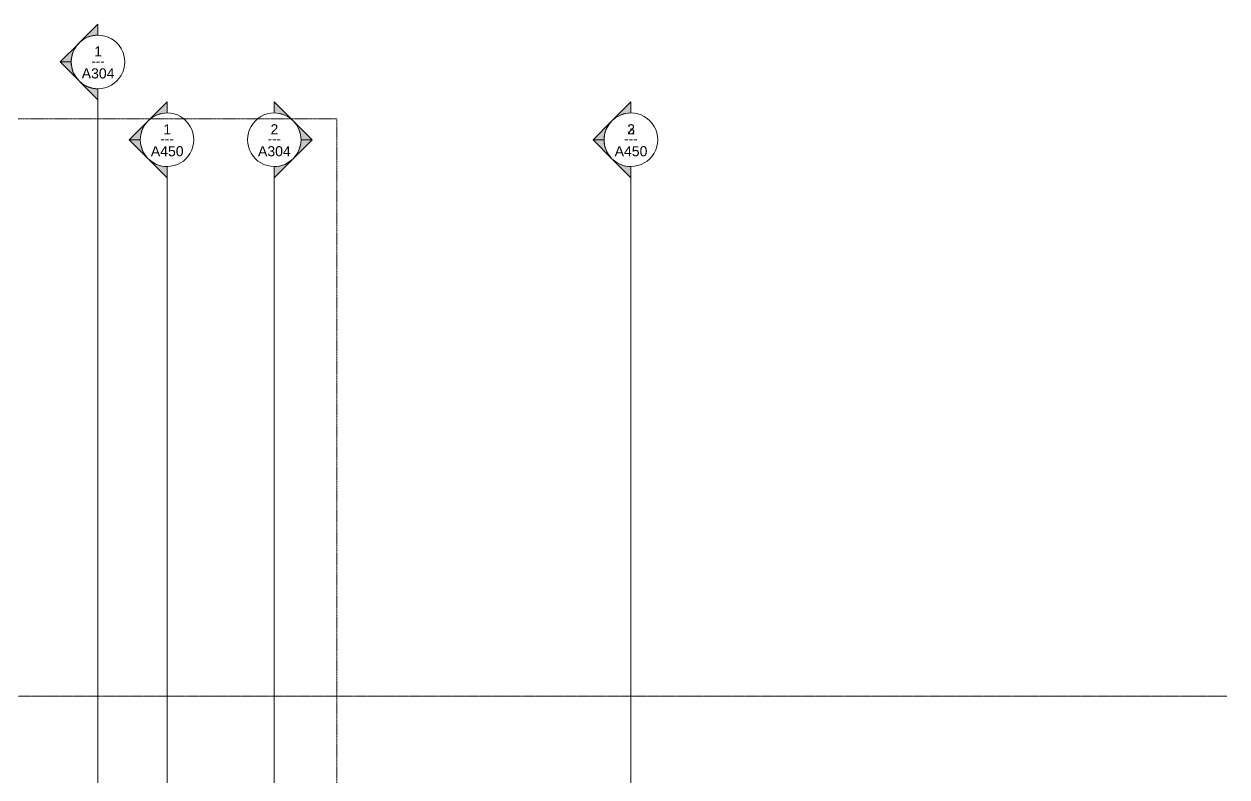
# Model space of a CAD drawing. Header units: inches. Extents: x 1763 to 3276, y -226 to 478.
# Drawn here: x 2737 to 3276, y 111 to 448 of the extents above; entities that cross this region are included whole.
import ezdxf

# ---------------------------------------------------------------- set-up
doc = ezdxf.new("R2010")
doc.units = ezdxf.units.IN
doc.header["$MEASUREMENT"] = 0
doc.linetypes.add('Aligning Line 1_8_', pattern=[0.25, 0.125, -0.125])
doc.linetypes.add('Grid Line 1_2_', pattern=[0.8749999999999999, 0.4999999999999999, -0.125, 0.125, -0.125])
for name, color, linetype, lineweight in [('A-FLOR-LEVL-1', 51, 'Grid Line 1_2_', 9), ('G-ANNO-SYMB', 111, 'Aligning Line 1_8_', 9), ('G-ANNO-SYMB-1', 111, 'Continuous', 9)]:
    doc.layers.add(name, color=color, linetype=linetype, lineweight=lineweight)
doc.styles.add('Arial_1', font='arial.ttf', dxfattribs={"height": 4.499999999999996})
doc.styles.add('Century Gothic', font='ufonts.com_century-gothic.ttf', dxfattribs={"height": 4.499999999999996})

# ---------------------------------------------------------------- blocks, each defined once
blk = doc.blocks.new('Section - Section Head - Filled-22785-BUILDING ELEVATION - EAST _CC_')
at = {"layer": 'G-ANNO-SYMB-1'}
h = blk.add_hatch(color=256, dxfattribs=at)
edge = h.paths.add_edge_path(flags=0)
edge.add_arc((2800.798738118733, 396.3759802906872), 12.01561779548169, 89.99999999999972, 132.0783950246236, ccw=False)
edge.add_line((2800.798738118733, 408.391598086169), (2800.798738118733, 413.3465430391643))
edge.add_line((2800.798738118733, 413.3465430391643), (2792.746510440414, 405.2943153608459))
h = blk.add_hatch(color=256, dxfattribs=at)
edge = h.paths.add_edge_path(flags=0)
edge.add_line((2792.313456744494, 404.8612616649257), (2783.828175370255, 396.3759802906872))
edge.add_line((2783.828175370255, 396.3759802906872), (2788.798738118733, 396.3759802906872))
edge.add_arc((2800.798738118733, 396.3759802906871), 12.0000000000001, 135.0000000000003, 180.0000000000001, ccw=False)
h = blk.add_hatch(color=256, dxfattribs=at)
edge = h.paths.add_edge_path(flags=0)
edge.add_arc((2800.798738118733, 396.3759802906872), 11.99999999999994, 180.0000000000001, 224.9999999999998, ccw=False)
edge.add_line((2788.798738118733, 396.3759802906872), (2783.828175370255, 396.3759802906872))
edge.add_line((2783.828175370255, 396.3759802906872), (2792.313456744494, 387.8906989164486))
h = blk.add_hatch(color=256, dxfattribs=at)
edge = h.paths.add_edge_path(flags=0)
edge.add_line((2792.746510440414, 387.4576452205285), (2800.798738118733, 379.4054175422099))
edge.add_line((2800.798738118733, 379.4054175422099), (2800.798738118733, 384.3603624952053))
edge.add_arc((2800.798738118733, 396.3759802906871), 12.01561779548195, 227.9216049753763, 270, ccw=False)
for p, q in [((2792.746510440414, 405.2943153608459), (2800.798738118733, 413.3465430391643)), ((2800.798738118733, 413.3465430391643), (2800.798738118733, 408.391598086169)), ((2783.828175370255, 396.3759802906872), (2792.313456744494, 404.8612616649257)), ((2788.798738118733, 396.3759802906872), (2783.828175370255, 396.3759802906872)), ((2792.313456744494, 387.8906989164486), (2783.828175370255, 396.3759802906872)), ((2783.828175370255, 396.3759802906872), (2788.798738118733, 396.3759802906872)), ((2800.798738118733, 379.4054175422099), (2792.746510440414, 387.4576452205285)), ((2800.798738118733, 384.3603624952053), (2800.798738118733, 379.4054175422099))]:
    blk.add_line(p, q, dxfattribs=at)
for centre, radius, start, end in [((2800.798738118733, 396.391598086169), 11.99999999999994, 89.99999999999973, 269.9999999999994), ((2800.798738118733, 396.3759802906871), 12.0000000000001, 134.9999999999999, 179.9999999999997), ((2800.798738118733, 396.3759802906872), 12.01561779548169, 89.99999999999933, 132.0783950246232), ((2800.798738118733, 396.391598086169), 12, 269.9999999999996, 90), ((2800.798738118733, 396.3759802906872), 11.99999999999994, 179.9999999999997, 224.9999999999995), ((2800.798738118733, 396.3759802906871), 12.01561779548195, 227.9216049753759, 269.9999999999996)]:
    blk.add_arc(centre, radius, start, end, dxfattribs=at)

msp = doc.modelspace()

# ---------------------------------------------------------------- linework, layer by layer
at = {"layer": 'A-FLOR-LEVL-1'}
msp.add_line((3275.525781780968, 147.2499999998854), (1774.877759588065, 147.2499999998956), dxfattribs=at)
at = {"layer": 'G-ANNO-SYMB'}
for p, q in [((2876.844585947335, 405.7698510893824), (1983.849542297305, 405.7698510893824)), ((2876.844585947334, 405.7698510893824), (2876.844585947334, -182.4828710856818))]:
    msp.add_line(p, q, dxfattribs=at)
at = {"layer": 'G-ANNO-SYMB-1'}
for p, q in [((2769.840561186445, 419.2001915042374), (2769.840561186445, -162.0748723596873)), ((2800.798738118734, 384.3759802906874), (2800.798738118734, -196.8990835732373)), ((2848.798738118734, 384.3759802906874), (2848.798738118734, -196.8990835732373)), ((3008.548738118734, 384.3759802906874), (3008.548738118734, -196.8990835732373)), ((3008.548738118734, 384.3759802906874), (3008.548738118734, -196.8990835732373))]:
    msp.add_line(p, q, dxfattribs=at)

# ---------------------------------------------------------------- block references
for p in [(-30.95817693228923, 34.82421121354993), (0, 0), (207.7499999999993, 0), (207.7499999999993, 0)]:
    msp.add_blockref('Section - Section Head - Filled-22785-BUILDING ELEVATION - EAST _CC_', p, dxfattribs=at)
at = {"layer": 'G-ANNO-SYMB-1', "extrusion": (0, 0, -1)}
msp.add_blockref('Section - Section Head - Filled-22785-BUILDING ELEVATION - EAST _CC_', (-5649.59747623746, 0), dxfattribs=at)

# ---------------------------------------------------------------- texts
at = {"layer": 'G-ANNO-SYMB-1', "char_height": 4.499999999999996, "attachment_point": 1}
for s, insert, width, style in [('1', (2768.180072948565, 438.1545097343211), 4.241999999999996, 'Arial_1'), ('---', (2766.854417405208, 433.9011632776283), 7.726499999999994, 'Century Gothic'), ('A304', (2762.558025704471, 428.3363876396547), 17.87699999999998, 'Arial_1'), ('1', (2799.138249880854, 403.3302985207711), 4.241999999999996, 'Arial_1'), ('2', (2847.138249880854, 403.3302985207711), 4.241999999999996, 'Arial_1'), ('3', (3006.888249880854, 403.3302985207711), 4.241999999999996, 'Arial_1'), ('2', (3006.888249880854, 403.3302985207711), 4.241999999999996, 'Arial_1'), ('A450', (2793.51620263676, 393.5121764261048), 17.87699999999998, 'Arial_1'), ('---', (2797.812594337496, 399.0769520640782), 7.726499999999994, 'Century Gothic'), ('A304', (2841.51620263676, 393.5121764261048), 17.87699999999998, 'Arial_1'), ('---', (2845.812594337496, 399.0769520640782), 7.726499999999994, 'Century Gothic'), ('A450', (3001.26620263676, 393.5121764261048), 17.87699999999998, 'Arial_1'), ('A450', (3001.26620263676, 393.5121764261048), 17.87699999999998, 'Arial_1'), ('---', (3005.562594337496, 399.0769520640782), 7.726499999999994, 'Century Gothic'), ('---', (3005.562594337496, 399.0769520640782), 7.726499999999994, 'Century Gothic')]:
    msp.add_mtext(s, dxfattribs=dict(at, insert=insert, width=width, style=style))

doc.saveas('drawing.dxf')
